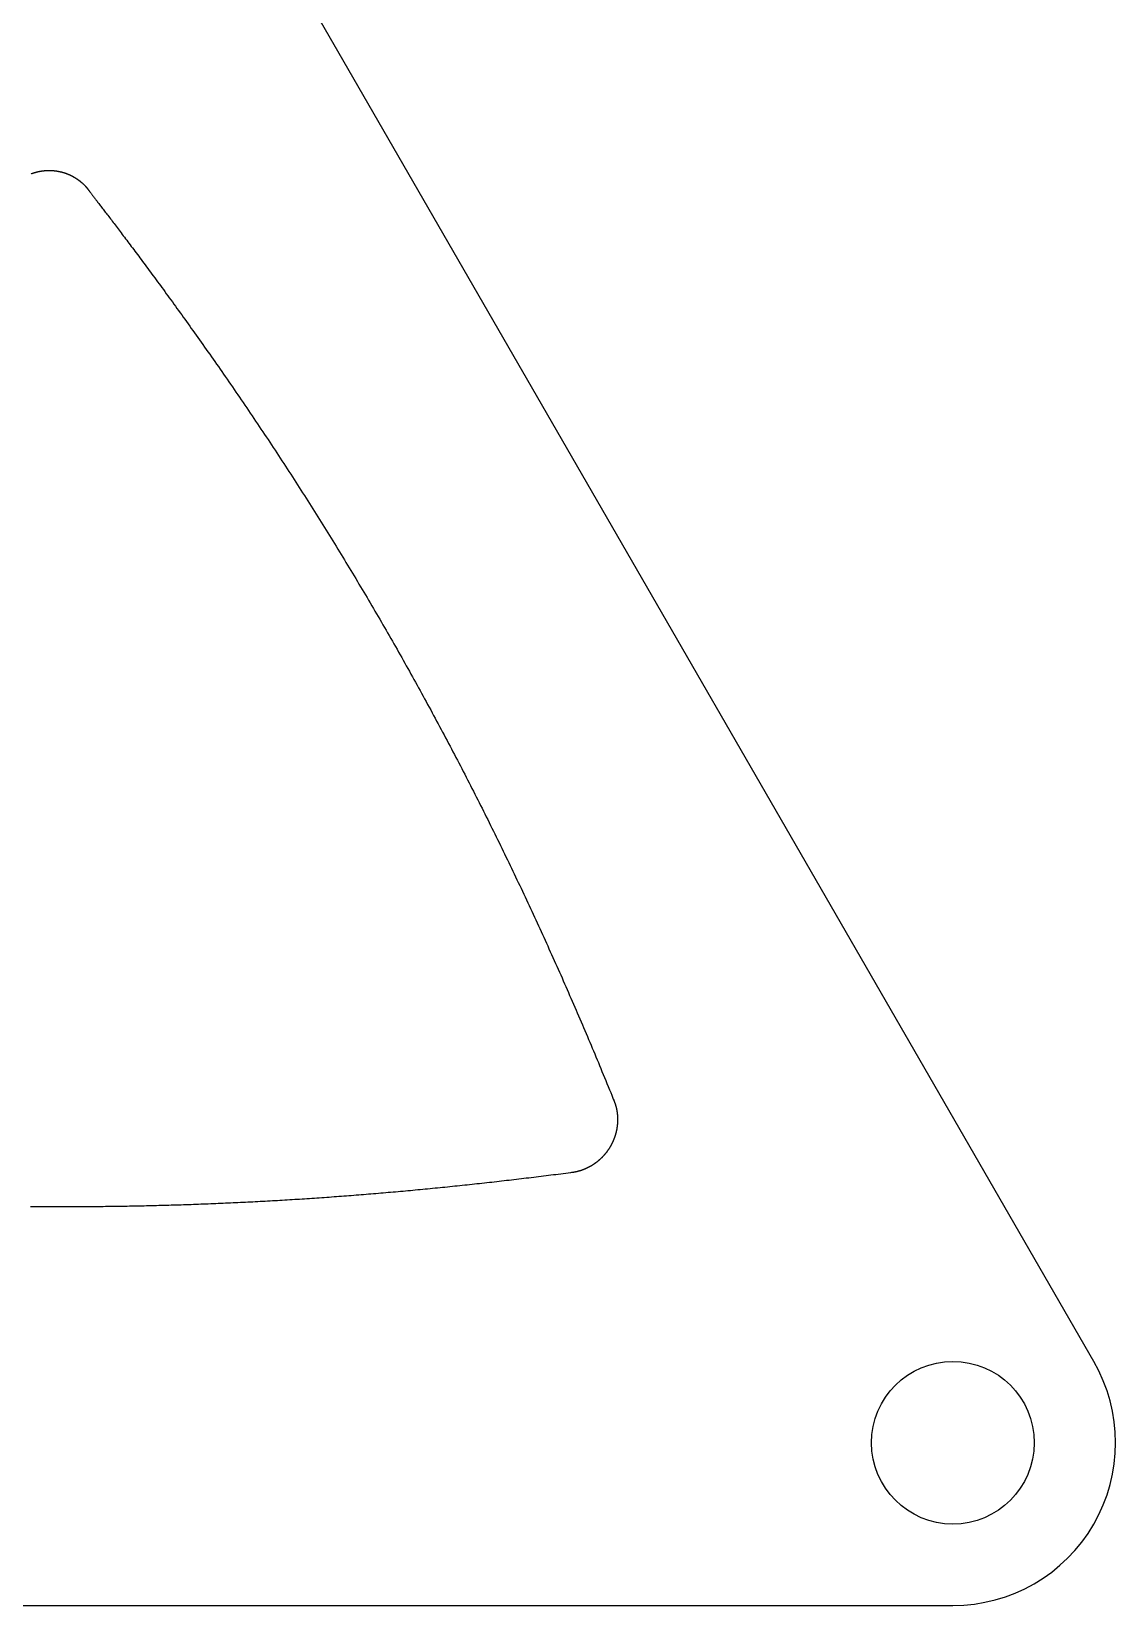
# Model space of a CAD drawing. Extents: x -3 to 136, y 0 to 121.
# Drawn here: x 116.34 to 136.33, y 0 to 29.01 of the extents above; entities that cross this region are included whole.
import ezdxf

# ---------------------------------------------------------------- set-up
doc = ezdxf.new("R2010")
doc.units = 0
doc.layers.get('0').update_dxf_attribs({"linetype": 'CONTINUOUS'})

msp = doc.modelspace()

# ---------------------------------------------------------------- linework, layer by layer
msp.add_lwpolyline([(69.26408, 119.9689, 0.57735027), (64.06792, 119.9689), (-2.59808, 4.5, 0.57735027), (0, 0), (133.332, 0, 0.57735027), (135.93008, 4.5)], format="xyb", close=True)
for points in [[(116.337, 26.3883, 0), (116.341, 26.3899, 0), (116.345, 26.3915, 0), (116.349, 26.393, 0), (116.353, 26.3945, 0), (116.358, 26.396, 0), (116.362, 26.3975, 0), (116.366, 26.3989, 0), (116.37, 26.4004, 0), (116.374, 26.4018, 0), (116.379, 26.4032, 0), (116.383, 26.4046, 0), (116.387, 26.4059, 0), (116.391, 26.4073, 0), (116.396, 26.4086, 0), (116.4, 26.4099, 0), (116.404, 26.4111, 0), (116.408, 26.4124, 0), (116.413, 26.4136, 0), (116.417, 26.4148, 0), (116.421, 26.416, 0), (116.426, 26.4172, 0), (116.43, 26.4183, 0), (116.434, 26.4195, 0), (116.438, 26.4206, 0), (116.443, 26.4216, 0), (116.447, 26.4227, 0), (116.451, 26.4238, 0), (116.456, 26.4248, 0), (116.46, 26.4258, 0), (116.465, 26.4268, 0), (116.469, 26.4277, 0), (116.473, 26.4287, 0), (116.478, 26.4296, 0), (116.482, 26.4305, 0), (116.486, 26.4314, 0), (116.491, 26.4322, 0), (116.495, 26.433, 0), (116.5, 26.4339, 0), (116.504, 26.4346, 0), (116.508, 26.4354, 0), (116.513, 26.4362, 0), (116.517, 26.4369, 0), (116.521, 26.4376, 0), (116.526, 26.4383, 0), (116.53, 26.4389, 0), (116.535, 26.4396, 0), (116.539, 26.4402, 0), (116.544, 26.4408, 0), (116.548, 26.4414, 0), (116.552, 26.4419, 0), (116.557, 26.4425, 0), (116.561, 26.443, 0), (116.566, 26.4435, 0), (116.57, 26.4439, 0), (116.575, 26.4444, 0), (116.579, 26.4448, 0), (116.583, 26.4452, 0), (116.588, 26.4456, 0), (116.592, 26.446, 0), (116.597, 26.4463, 0), (116.601, 26.4466, 0), (116.606, 26.4469, 0), (116.61, 26.4472, 0), (116.614, 26.4475, 0), (116.619, 26.4477, 0), (116.623, 26.4479, 0), (116.628, 26.4481, 0), (116.632, 26.4483, 0), (116.637, 26.4484, 0), (116.641, 26.4485, 0), (116.646, 26.4486, 0), (116.65, 26.4487, 0), (116.654, 26.4488, 0), (116.659, 26.4488, 0), (116.663, 26.4489, 0), (116.668, 26.4489, 0), (116.672, 26.4488, 0), (116.677, 26.4488, 0), (116.681, 26.4487, 0), (116.686, 26.4486, 0), (116.69, 26.4485, 0), (116.694, 26.4484, 0), (116.699, 26.4483, 0), (116.703, 26.4481, 0), (116.708, 26.4479, 0), (116.712, 26.4477, 0), (116.717, 26.4474, 0), (116.721, 26.4472, 0), (116.726, 26.4469, 0), (116.73, 26.4466, 0), (116.734, 26.4463, 0), (116.739, 26.4459, 0), (116.743, 26.4456, 0), (116.748, 26.4452, 0), (116.752, 26.4448, 0), (116.757, 26.4444, 0), (116.761, 26.4439, 0), (116.766, 26.4434, 0), (116.77, 26.4429, 0), (116.774, 26.4424, 0), (116.779, 26.4419, 0), (116.783, 26.4413, 0), (116.788, 26.4408, 0), (116.792, 26.4402, 0), (116.796, 26.4395, 0), (116.801, 26.4389, 0), (116.805, 26.4382, 0), (116.81, 26.4376, 0), (116.814, 26.4368, 0), (116.819, 26.4361, 0), (116.823, 26.4354, 0), (116.827, 26.4346, 0), (116.832, 26.4338, 0), (116.836, 26.433, 0), (116.841, 26.4322, 0), (116.845, 26.4313, 0), (116.849, 26.4304, 0), (116.854, 26.4295, 0), (116.858, 26.4286, 0), (116.862, 26.4277, 0), (116.867, 26.4267, 0), (116.871, 26.4257, 0), (116.875, 26.4247, 0), (116.88, 26.4237, 0), (116.884, 26.4227, 0), (116.888, 26.4216, 0), (116.893, 26.4205, 0), (116.897, 26.4194, 0), (116.901, 26.4183, 0), (116.906, 26.4171, 0), (116.91, 26.416, 0), (116.914, 26.4148, 0), (116.919, 26.4136, 0), (116.923, 26.4123, 0), (116.927, 26.4111, 0), (116.931, 26.4098, 0), (116.936, 26.4085, 0), (116.94, 26.4072, 0), (116.944, 26.4059, 0), (116.948, 26.4045, 0), (116.953, 26.4031, 0), (116.957, 26.4017, 0), (116.961, 26.4003, 0), (116.965, 26.3989, 0), (116.969, 26.3974, 0), (116.974, 26.396, 0), (116.978, 26.3945, 0), (116.982, 26.393, 0), (116.986, 26.3914, 0), (116.99, 26.3899, 0), (116.994, 26.3883, 0), (116.999, 26.3867, 0), (117.003, 26.3851, 0), (117.007, 26.3834, 0), (117.011, 26.3818, 0), (117.015, 26.3801, 0), (117.019, 26.3784, 0), (117.023, 26.3767, 0), (117.027, 26.3749, 0), (117.032, 26.3732, 0), (117.036, 26.3714, 0), (117.04, 26.3696, 0), (117.044, 26.3678, 0), (117.048, 26.3659, 0), (117.052, 26.3641, 0), (117.056, 26.3622, 0), (117.06, 26.3603, 0), (117.064, 26.3584, 0), (117.068, 26.3565, 0), (117.072, 26.3545, 0), (117.076, 26.3525, 0), (117.08, 26.3505, 0), (117.084, 26.3485, 0), (117.088, 26.3465, 0), (117.092, 26.3444, 0), (117.096, 26.3423, 0), (117.1, 26.3403, 0), (117.104, 26.3381, 0), (117.107, 26.336, 0), (117.111, 26.3339, 0), (117.115, 26.3317, 0), (117.119, 26.3295, 0), (117.123, 26.3273, 0), (117.127, 26.325, 0), (117.131, 26.3228, 0), (117.135, 26.3205, 0), (117.138, 26.3182, 0), (117.142, 26.3159, 0), (117.146, 26.3136, 0), (117.15, 26.3112, 0), (117.154, 26.3089, 0), (117.157, 26.3065, 0), (117.161, 26.3041, 0), (117.165, 26.3017, 0), (117.169, 26.2992, 0), (117.172, 26.2968, 0), (117.176, 26.2943, 0), (117.18, 26.2918, 0), (117.183, 26.2893, 0), (117.187, 26.2868, 0), (117.191, 26.2842, 0), (117.194, 26.2816, 0), (117.198, 26.2791, 0), (117.202, 26.2765, 0), (117.205, 26.2738, 0), (117.209, 26.2712, 0), (117.212, 26.2685, 0), (117.216, 26.2659, 0), (117.219, 26.2632, 0), (117.223, 26.2605, 0), (117.226, 26.2578, 0), (117.23, 26.255, 0), (117.233, 26.2523, 0), (117.237, 26.2495, 0), (117.24, 26.2467, 0), (117.244, 26.2439, 0), (117.247, 26.241, 0), (117.251, 26.2382, 0), (117.254, 26.2353, 0), (117.257, 26.2325, 0), (117.261, 26.2296, 0), (117.264, 26.2267, 0), (117.268, 26.2237, 0), (117.271, 26.2208, 0), (117.274, 26.2178, 0), (117.278, 26.2148, 0), (117.281, 26.2118, 0), (117.284, 26.2088, 0), (117.287, 26.2058, 0), (117.291, 26.2028, 0), (117.294, 26.1997, 0), (117.297, 26.1966, 0), (117.3, 26.1935, 0), (117.303, 26.1904, 0), (117.306, 26.1873, 0), (117.31, 26.1842, 0), (117.313, 26.181, 0), (117.316, 26.1778, 0), (117.319, 26.1746, 0), (117.322, 26.1714, 0), (117.325, 26.1682, 0), (117.328, 26.165, 0), (117.331, 26.1617, 0), (117.334, 26.1585, 0), (117.337, 26.1552, 0), (117.34, 26.1519, 0), (117.343, 26.1486, 0), (117.346, 26.1452, 0), (117.349, 26.1419, 0), (117.352, 26.1385, 0), (117.355, 26.1352, 0), (117.358, 26.1318, 0), (117.361, 26.1284, 0), (117.363, 26.1249, 0), (117.366, 26.1215, 0), (117.369, 26.118, 0), (117.372, 26.1146, 0), (117.375, 26.1111, 0), (117.377, 26.1076, 0), (117.38, 26.1041, 0), (117.383, 26.1006, 0), (117.385, 26.097, 0), (117.388, 26.0935, 0), (117.391, 26.0899, 0), (117.393, 26.0863, 0), (117.396, 26.0827, 0), (117.399, 26.0791, 0)], [(117.399, 26.0791, 0), (117.402, 26.0751, 0), (117.405, 26.0705, 0), (117.409, 26.0655, 0), (117.413, 26.06, 0), (117.417, 26.0541, 0), (117.422, 26.0476, 0), (117.427, 26.0407, 0), (117.433, 26.0333, 0), (117.439, 26.0254, 0), (117.445, 26.017, 0), (117.452, 26.0082, 0), (117.459, 25.9989, 0), (117.466, 25.9892, 0), (117.474, 25.979, 0), (117.482, 25.9683, 0), (117.491, 25.9572, 0), (117.5, 25.9456, 0), (117.509, 25.9335, 0), (117.519, 25.921, 0), (117.528, 25.9081, 0), (117.539, 25.8947, 0), (117.549, 25.8809, 0), (117.56, 25.8666, 0), (117.572, 25.8519, 0), (117.583, 25.8368, 0), (117.595, 25.8212, 0), (117.607, 25.8052, 0), (117.62, 25.7887, 0), (117.633, 25.7719, 0), (117.646, 25.7546, 0), (117.66, 25.7368, 0), (117.674, 25.7187, 0), (117.688, 25.7001, 0), (117.702, 25.6812, 0), (117.717, 25.6618, 0), (117.732, 25.642, 0), (117.748, 25.6218, 0), (117.764, 25.6011, 0), (117.78, 25.5801, 0), (117.796, 25.5587, 0), (117.813, 25.5369, 0), (117.829, 25.5146, 0), (117.847, 25.492, 0), (117.864, 25.469, 0), (117.882, 25.4456, 0), (117.9, 25.4218, 0), (117.918, 25.3976, 0), (117.937, 25.3731, 0), (117.956, 25.3481, 0), (117.975, 25.3228, 0), (117.995, 25.2971, 0), (118.014, 25.271, 0), (118.034, 25.2445, 0), (118.055, 25.2177, 0), (118.075, 25.1905, 0), (118.096, 25.163, 0), (118.117, 25.135, 0), (118.138, 25.1068, 0), (118.16, 25.0781, 0), (118.181, 25.0491, 0), (118.203, 25.0198, 0), (118.226, 24.99, 0), (118.248, 24.96, 0), (118.271, 24.9296, 0), (118.294, 24.8988, 0), (118.317, 24.8677, 0), (118.341, 24.8363, 0), (118.364, 24.8045, 0), (118.388, 24.7724, 0), (118.412, 24.7399, 0), (118.437, 24.7072, 0), (118.461, 24.6741, 0), (118.486, 24.6406, 0), (118.511, 24.6069, 0), (118.536, 24.5728, 0), (118.562, 24.5384, 0), (118.587, 24.5036, 0), (118.613, 24.4686, 0), (118.639, 24.4332, 0), (118.665, 24.3976, 0), (118.692, 24.3616, 0), (118.718, 24.3253, 0), (118.745, 24.2887, 0), (118.772, 24.2518, 0), (118.799, 24.2147, 0), (118.827, 24.1772, 0), (118.854, 24.1394, 0), (118.882, 24.1013, 0), (118.91, 24.0629, 0), (118.938, 24.0243, 0), (118.966, 23.9853, 0), (118.995, 23.9461, 0), (119.023, 23.9066, 0), (119.052, 23.8668, 0), (119.081, 23.8268, 0), (119.11, 23.7864, 0), (119.139, 23.7458, 0), (119.169, 23.7049, 0), (119.198, 23.6638, 0), (119.228, 23.6224, 0), (119.258, 23.5807, 0), (119.288, 23.5387, 0), (119.318, 23.4965, 0), (119.348, 23.4541, 0), (119.379, 23.4114, 0), (119.409, 23.3684, 0), (119.44, 23.3252, 0), (119.471, 23.2817, 0), (119.502, 23.238, 0), (119.533, 23.1941, 0), (119.564, 23.1499, 0), (119.595, 23.1054, 0), (119.627, 23.0608, 0), (119.658, 23.0159, 0), (119.69, 22.9707, 0), (119.722, 22.9254, 0), (119.754, 22.8798, 0), (119.786, 22.834, 0), (119.818, 22.7879, 0), (119.85, 22.7417, 0), (119.882, 22.6952, 0), (119.915, 22.6485, 0), (119.947, 22.6016, 0), (119.98, 22.5545, 0), (120.012, 22.5072, 0), (120.045, 22.4596, 0), (120.078, 22.4119, 0), (120.111, 22.364, 0), (120.144, 22.3158, 0), (120.177, 22.2675, 0), (120.21, 22.219, 0), (120.243, 22.1703, 0), (120.276, 22.1216, 0), (120.309, 22.0728, 0), (120.342, 22.0241, 0), (120.375, 21.9753, 0), (120.408, 21.9266, 0), (120.441, 21.8778, 0), (120.474, 21.8291, 0), (120.507, 21.7803, 0), (120.54, 21.7315, 0), (120.572, 21.6827, 0), (120.605, 21.6339, 0), (120.637, 21.585, 0), (120.67, 21.5362, 0), (120.702, 21.4873, 0), (120.735, 21.4385, 0), (120.767, 21.3896, 0), (120.799, 21.3407, 0), (120.832, 21.2918, 0), (120.864, 21.2429, 0), (120.896, 21.194, 0), (120.928, 21.145, 0), (120.96, 21.0961, 0), (120.992, 21.0471, 0), (121.024, 20.9981, 0), (121.056, 20.9491, 0), (121.088, 20.9001, 0), (121.12, 20.8511, 0), (121.151, 20.8021, 0), (121.183, 20.753, 0), (121.215, 20.704, 0), (121.246, 20.6549, 0), (121.278, 20.6058, 0), (121.309, 20.5567, 0), (121.341, 20.5075, 0), (121.372, 20.4584, 0), (121.403, 20.4092, 0), (121.435, 20.3601, 0), (121.466, 20.3109, 0), (121.497, 20.2616, 0), (121.528, 20.2124, 0), (121.559, 20.1632, 0), (121.59, 20.1139, 0), (121.621, 20.0646, 0), (121.652, 20.0153, 0), (121.683, 19.966, 0), (121.714, 19.9167, 0), (121.745, 19.8673, 0), (121.775, 19.8179, 0), (121.806, 19.7685, 0), (121.837, 19.7191, 0), (121.867, 19.6697, 0), (121.898, 19.6202, 0), (121.928, 19.5707, 0), (121.959, 19.5212, 0), (121.989, 19.4717, 0), (122.019, 19.4222, 0), (122.05, 19.3726, 0), (122.08, 19.3231, 0), (122.11, 19.2735, 0), (122.14, 19.2238, 0), (122.17, 19.1742, 0), (122.201, 19.1245, 0), (122.231, 19.0748, 0), (122.261, 19.0251, 0), (122.29, 18.9754, 0), (122.32, 18.9256, 0), (122.35, 18.8758, 0), (122.38, 18.826, 0), (122.41, 18.7762, 0), (122.439, 18.7264, 0), (122.469, 18.6765, 0), (122.499, 18.6266, 0), (122.528, 18.5767, 0), (122.558, 18.5267, 0), (122.587, 18.4767, 0), (122.617, 18.4267, 0), (122.646, 18.3767, 0), (122.675, 18.3267, 0), (122.704, 18.2766, 0), (122.734, 18.2265, 0), (122.763, 18.1763, 0), (122.792, 18.1262, 0), (122.821, 18.076, 0), (122.85, 18.0258, 0), (122.879, 17.9756, 0), (122.908, 17.9253, 0), (122.937, 17.875, 0), (122.966, 17.8247, 0), (122.995, 17.7743, 0), (123.024, 17.724, 0), (123.052, 17.6735, 0), (123.081, 17.6231, 0), (123.11, 17.5727, 0), (123.138, 17.5222, 0), (123.167, 17.4716, 0), (123.195, 17.4211, 0), (123.224, 17.3705, 0), (123.252, 17.3199, 0), (123.281, 17.2693, 0), (123.309, 17.2186, 0), (123.337, 17.1679, 0), (123.366, 17.1172, 0), (123.394, 17.0664, 0), (123.422, 17.0156, 0), (123.45, 16.9648, 0), (123.478, 16.9139, 0), (123.506, 16.863, 0), (123.534, 16.8121, 0), (123.562, 16.7611, 0), (123.59, 16.7102, 0), (123.618, 16.6591, 0), (123.646, 16.6081, 0), (123.674, 16.557, 0), (123.702, 16.5059, 0), (123.729, 16.4547, 0), (123.757, 16.4035, 0), (123.785, 16.3523, 0), (123.812, 16.301, 0), (123.84, 16.2498, 0), (123.867, 16.1984, 0), (123.895, 16.1471, 0), (123.922, 16.0957, 0), (123.95, 16.0442, 0), (123.977, 15.9928, 0), (124.004, 15.9413, 0), (124.032, 15.8897, 0), (124.059, 15.8381, 0), (124.086, 15.7865, 0), (124.113, 15.7349, 0), (124.14, 15.6832, 0), (124.168, 15.6315, 0), (124.195, 15.5797, 0), (124.222, 15.5279, 0), (124.249, 15.4761, 0), (124.276, 15.4242, 0), (124.302, 15.3723, 0), (124.329, 15.3203, 0), (124.356, 15.2683, 0), (124.383, 15.2163, 0), (124.41, 15.1642, 0), (124.436, 15.1121, 0), (124.463, 15.06, 0), (124.49, 15.0078, 0), (124.516, 14.9556, 0), (124.543, 14.9033, 0), (124.569, 14.851, 0), (124.596, 14.7986, 0), (124.622, 14.7462, 0), (124.649, 14.6938, 0), (124.675, 14.6413, 0), (124.701, 14.5888, 0), (124.728, 14.5363, 0), (124.754, 14.4837, 0), (124.78, 14.431, 0), (124.806, 14.3784, 0), (124.832, 14.3258, 0), (124.858, 14.2731, 0), (124.884, 14.2205, 0), (124.91, 14.1678, 0), (124.936, 14.1152, 0), (124.962, 14.0625, 0), (124.988, 14.0098, 0), (125.014, 13.9571, 0), (125.039, 13.9044, 0), (125.065, 13.8517, 0), (125.09, 13.7989, 0), (125.116, 13.7462, 0), (125.141, 13.6935, 0), (125.167, 13.6407, 0), (125.192, 13.5879, 0), (125.218, 13.5351, 0), (125.243, 13.4823, 0), (125.268, 13.4295, 0), (125.293, 13.3766, 0), (125.318, 13.3238, 0), (125.344, 13.2709, 0), (125.369, 13.218, 0), (125.394, 13.1651, 0), (125.419, 13.1122, 0), (125.444, 13.0592, 0), (125.468, 13.0063, 0), (125.493, 12.9533, 0), (125.518, 12.9003, 0), (125.543, 12.8473, 0), (125.567, 12.7943, 0), (125.592, 12.7412, 0), (125.617, 12.6881, 0), (125.641, 12.635, 0), (125.666, 12.5819, 0), (125.69, 12.5287, 0), (125.715, 12.4756, 0), (125.739, 12.4224, 0), (125.763, 12.3692, 0), (125.788, 12.3159, 0), (125.812, 12.2626, 0), (125.836, 12.2093, 0), (125.86, 12.156, 0), (125.884, 12.1027, 0), (125.908, 12.0493, 0), (125.933, 11.9959, 0), (125.957, 11.9425, 0), (125.98, 11.889, 0), (126.004, 11.8355, 0), (126.028, 11.782, 0), (126.052, 11.7285, 0), (126.076, 11.6749, 0), (126.1, 11.6213, 0), (126.124, 11.5677, 0), (126.147, 11.514, 0), (126.171, 11.4603, 0), (126.195, 11.4066, 0), (126.218, 11.3528, 0), (126.242, 11.299, 0), (126.265, 11.2452, 0), (126.289, 11.1913, 0), (126.312, 11.1374, 0), (126.336, 11.0835, 0), (126.359, 11.0295, 0), (126.382, 10.9755, 0), (126.406, 10.9215, 0), (126.429, 10.8674, 0), (126.452, 10.8133, 0), (126.476, 10.7592, 0), (126.499, 10.705, 0), (126.522, 10.6507, 0), (126.545, 10.5965, 0), (126.568, 10.5422, 0), (126.591, 10.488, 0), (126.614, 10.4341, 0), (126.637, 10.3804, 0), (126.659, 10.3269, 0), (126.682, 10.2735, 0), (126.704, 10.2201, 0), (126.727, 10.1667, 0), (126.749, 10.1133, 0), (126.771, 10.0598, 0), (126.794, 10.0061, 0), (126.816, 9.95214, 0), (126.839, 9.89795, 0), (126.861, 9.84343, 0), (126.884, 9.78852, 0), (126.907, 9.73318, 0), (126.93, 9.67735, 0), (126.953, 9.62097, 0), (126.976, 9.56399, 0), (127, 9.50637, 0), (127.022, 9.45228, 0), (127.041, 9.40546, 0), (127.057, 9.36615, 0), (127.07, 9.33457, 0), (127.08, 9.31096, 0)], [(127.08, 9.31096, 0), (127.082, 9.30666, 0), (127.083, 9.30236, 0), (127.085, 9.29805, 0), (127.087, 9.29373, 0), (127.088, 9.2894, 0), (127.09, 9.28507, 0), (127.092, 9.28072, 0), (127.093, 9.27637, 0), (127.095, 9.27202, 0), (127.096, 9.26765, 0), (127.098, 9.26328, 0), (127.099, 9.2589, 0), (127.101, 9.25451, 0), (127.102, 9.25012, 0), (127.104, 9.24571, 0), (127.105, 9.24131, 0), (127.106, 9.23689, 0), (127.108, 9.23247, 0), (127.109, 9.22804, 0), (127.111, 9.22361, 0), (127.112, 9.21917, 0), (127.113, 9.21472, 0), (127.114, 9.21026, 0), (127.116, 9.2058, 0), (127.117, 9.20134, 0), (127.118, 9.19687, 0), (127.119, 9.19239, 0), (127.12, 9.18791, 0), (127.121, 9.18342, 0), (127.123, 9.17892, 0), (127.124, 9.17442, 0), (127.125, 9.16992, 0), (127.126, 9.16541, 0), (127.127, 9.16089, 0), (127.128, 9.15637, 0), (127.129, 9.15184, 0), (127.13, 9.14731, 0), (127.131, 9.14278, 0), (127.131, 9.13824, 0), (127.132, 9.13369, 0), (127.133, 9.12914, 0), (127.134, 9.12459, 0), (127.135, 9.12003, 0), (127.136, 9.11547, 0), (127.136, 9.1109, 0), (127.137, 9.10633, 0), (127.138, 9.10176, 0), (127.139, 9.09718, 0), (127.139, 9.0926, 0), (127.14, 9.08801, 0), (127.14, 9.08342, 0), (127.141, 9.07883, 0), (127.142, 9.07423, 0), (127.142, 9.06963, 0), (127.143, 9.06503, 0), (127.143, 9.06042, 0), (127.144, 9.05581, 0), (127.144, 9.0512, 0), (127.145, 9.04659, 0), (127.145, 9.04197, 0), (127.146, 9.03735, 0), (127.146, 9.03273, 0), (127.146, 9.0281, 0), (127.147, 9.02347, 0), (127.147, 9.01884, 0), (127.147, 9.01421, 0), (127.148, 9.00958, 0), (127.148, 9.00494, 0), (127.148, 9.0003, 0), (127.148, 8.99567, 0), (127.148, 8.99103, 0), (127.149, 8.98639, 0), (127.149, 8.98175, 0), (127.149, 8.97711, 0), (127.149, 8.97248, 0), (127.149, 8.96784, 0), (127.149, 8.9632, 0), (127.149, 8.95856, 0), (127.149, 8.95393, 0), (127.149, 8.94929, 0), (127.149, 8.94465, 0), (127.149, 8.94002, 0), (127.149, 8.93538, 0), (127.149, 8.93075, 0), (127.149, 8.92612, 0), (127.148, 8.92149, 0), (127.148, 8.91685, 0), (127.148, 8.91223, 0), (127.148, 8.9076, 0), (127.148, 8.90297, 0), (127.147, 8.89834, 0), (127.147, 8.89372, 0), (127.147, 8.8891, 0), (127.146, 8.88448, 0), (127.146, 8.87986, 0), (127.146, 8.87524, 0), (127.145, 8.87063, 0), (127.145, 8.86601, 0), (127.144, 8.8614, 0), (127.144, 8.85679, 0), (127.143, 8.85219, 0), (127.143, 8.84758, 0), (127.142, 8.84298, 0), (127.142, 8.83838, 0), (127.141, 8.83378, 0), (127.141, 8.82919, 0), (127.14, 8.8246, 0), (127.139, 8.82001, 0), (127.139, 8.81542, 0), (127.138, 8.81084, 0), (127.137, 8.80626, 0), (127.137, 8.80168, 0), (127.136, 8.79711, 0), (127.135, 8.79254, 0), (127.134, 8.78797, 0), (127.134, 8.78341, 0), (127.133, 8.77885, 0), (127.132, 8.77429, 0), (127.131, 8.76974, 0), (127.13, 8.76519, 0), (127.129, 8.76064, 0), (127.128, 8.7561, 0), (127.127, 8.75157, 0), (127.126, 8.74703, 0), (127.125, 8.7425, 0), (127.124, 8.73798, 0), (127.123, 8.73346, 0), (127.122, 8.72894, 0), (127.121, 8.72443, 0), (127.12, 8.71993, 0), (127.119, 8.71542, 0), (127.118, 8.71093, 0), (127.117, 8.70644, 0), (127.115, 8.70195, 0), (127.114, 8.69747, 0), (127.113, 8.69299, 0), (127.112, 8.68852, 0), (127.11, 8.68405, 0), (127.109, 8.67959, 0), (127.108, 8.67514, 0), (127.106, 8.67069, 0), (127.105, 8.66625, 0), (127.104, 8.66182, 0), (127.102, 8.65739, 0), (127.101, 8.65297, 0), (127.099, 8.64856, 0), (127.098, 8.64416, 0), (127.097, 8.63976, 0), (127.095, 8.63537, 0), (127.094, 8.63099, 0), (127.092, 8.62661, 0), (127.09, 8.62225, 0), (127.089, 8.61789, 0), (127.087, 8.61354, 0), (127.086, 8.6092, 0), (127.084, 8.60486, 0), (127.082, 8.60054, 0), (127.081, 8.59622, 0), (127.079, 8.59191, 0), (127.077, 8.58761, 0), (127.075, 8.58331, 0), (127.074, 8.57903, 0), (127.072, 8.57475, 0), (127.07, 8.57048, 0), (127.068, 8.56623, 0), (127.066, 8.56197, 0), (127.065, 8.55773, 0), (127.063, 8.5535, 0), (127.061, 8.54928, 0), (127.059, 8.54506, 0), (127.057, 8.54086, 0), (127.055, 8.53666, 0), (127.053, 8.53247, 0), (127.051, 8.52829, 0), (127.049, 8.52413, 0), (127.047, 8.51997, 0), (127.045, 8.51582, 0), (127.043, 8.51168, 0), (127.041, 8.50755, 0), (127.039, 8.50342, 0), (127.037, 8.49931, 0), (127.034, 8.49521, 0), (127.032, 8.49112, 0), (127.03, 8.48704, 0), (127.028, 8.48297, 0), (127.026, 8.47891, 0), (127.023, 8.47486, 0), (127.021, 8.47082, 0), (127.019, 8.46679, 0), (127.017, 8.46277, 0), (127.014, 8.45876, 0), (127.012, 8.45476, 0), (127.009, 8.45077, 0), (127.007, 8.44679, 0), (127.005, 8.44283, 0), (127.002, 8.43887, 0), (127, 8.43493, 0), (126.997, 8.43099, 0), (126.995, 8.42707, 0), (126.992, 8.42316, 0), (126.99, 8.41926, 0), (126.987, 8.41537, 0), (126.985, 8.41149, 0), (126.982, 8.40763, 0), (126.98, 8.40377, 0), (126.977, 8.39993, 0), (126.975, 8.3961, 0), (126.972, 8.39228, 0), (126.969, 8.38847, 0), (126.967, 8.38467, 0), (126.964, 8.38089, 0), (126.961, 8.37712, 0), (126.959, 8.37336, 0), (126.956, 8.36961, 0), (126.953, 8.36587, 0), (126.95, 8.36215, 0), (126.948, 8.35844, 0), (126.945, 8.35474, 0), (126.942, 8.35105, 0), (126.939, 8.34738, 0), (126.936, 8.34372, 0), (126.933, 8.34007, 0), (126.93, 8.33643, 0), (126.927, 8.33281, 0), (126.925, 8.3292, 0), (126.922, 8.32561, 0), (126.919, 8.32203, 0), (126.916, 8.31847, 0), (126.913, 8.31492, 0), (126.91, 8.31138, 0), (126.907, 8.30786, 0), (126.904, 8.30435, 0), (126.901, 8.30086, 0), (126.898, 8.29738, 0), (126.894, 8.29392, 0), (126.891, 8.29047, 0), (126.888, 8.28704, 0), (126.885, 8.28362, 0), (126.882, 8.28022, 0), (126.879, 8.27683, 0), (126.876, 8.27346, 0), (126.872, 8.2701, 0), (126.869, 8.26676, 0), (126.866, 8.26343, 0), (126.863, 8.26012, 0), (126.859, 8.25682, 0), (126.856, 8.25354, 0), (126.853, 8.25028, 0), (126.85, 8.24703, 0), (126.846, 8.24379, 0), (126.843, 8.24057, 0), (126.84, 8.23737, 0), (126.836, 8.23418, 0), (126.833, 8.23101, 0), (126.829, 8.22786, 0), (126.826, 8.22472, 0), (126.823, 8.22159, 0), (126.819, 8.21849, 0), (126.816, 8.2154, 0), (126.812, 8.21232, 0), (126.809, 8.20926, 0), (126.805, 8.20622, 0), (126.802, 8.2032, 0), (126.798, 8.20019, 0), (126.795, 8.19719, 0), (126.791, 8.19422, 0), (126.788, 8.19126, 0), (126.784, 8.18831, 0), (126.781, 8.18539, 0), (126.777, 8.18248, 0), (126.773, 8.17959, 0), (126.77, 8.17671, 0), (126.766, 8.17385, 0), (126.762, 8.17101, 0), (126.759, 8.16819, 0), (126.755, 8.16538, 0), (126.751, 8.16259, 0), (126.748, 8.15982, 0), (126.744, 8.15706, 0), (126.74, 8.15432, 0), (126.736, 8.1516, 0), (126.733, 8.1489, 0), (126.729, 8.14621, 0), (126.725, 8.14355, 0), (126.721, 8.1409, 0), (126.718, 8.13826, 0), (126.714, 8.13565, 0), (126.71, 8.13305, 0), (126.706, 8.13047, 0), (126.702, 8.12791, 0), (126.698, 8.12537, 0), (126.694, 8.12285, 0), (126.691, 8.12034, 0), (126.687, 8.11785, 0), (126.683, 8.11538, 0), (126.679, 8.11293, 0), (126.675, 8.1105, 0), (126.671, 8.10808, 0), (126.667, 8.10568, 0), (126.663, 8.10331, 0), (126.659, 8.10095, 0), (126.655, 8.09861, 0), (126.651, 8.09629, 0), (126.647, 8.09398, 0), (126.643, 8.0917, 0), (126.639, 8.08944, 0), (126.635, 8.08719, 0), (126.631, 8.08497, 0), (126.627, 8.08276, 0), (126.622, 8.08058, 0), (126.618, 8.07841, 0), (126.614, 8.07627, 0), (126.61, 8.07414, 0), (126.606, 8.07204, 0), (126.602, 8.06995, 0), (126.598, 8.06789, 0), (126.593, 8.06584, 0), (126.589, 8.06382, 0), (126.585, 8.06182, 0), (126.581, 8.05983, 0), (126.577, 8.05787, 0), (126.573, 8.05593, 0), (126.568, 8.05401, 0), (126.564, 8.05211, 0), (126.56, 8.05023, 0), (126.556, 8.04837, 0), (126.551, 8.04653, 0), (126.547, 8.04471, 0), (126.543, 8.04291, 0), (126.539, 8.04114, 0), (126.534, 8.03938, 0), (126.53, 8.03765, 0), (126.526, 8.03593, 0), (126.521, 8.03424, 0), (126.517, 8.03257, 0), (126.513, 8.03092, 0), (126.508, 8.02929, 0), (126.504, 8.02768, 0), (126.5, 8.02609, 0), (126.495, 8.02453, 0), (126.491, 8.02299, 0), (126.487, 8.02146, 0), (126.482, 8.01996, 0), (126.478, 8.01848, 0), (126.474, 8.01702, 0), (126.469, 8.01559, 0), (126.465, 8.01417, 0), (126.46, 8.01278, 0), (126.456, 8.01141, 0), (126.452, 8.01006, 0), (126.447, 8.00873, 0), (126.443, 8.00742, 0), (126.438, 8.00614, 0), (126.434, 8.00487, 0), (126.429, 8.00363, 0), (126.425, 8.00242, 0), (126.42, 8.00122, 0), (126.416, 8.00005, 0), (126.411, 7.99889, 0), (126.407, 7.99776, 0), (126.402, 7.99666, 0), (126.398, 7.99557, 0), (126.393, 7.99451, 0), (126.389, 7.99347, 0), (126.384, 7.99245, 0), (126.38, 7.99145, 0), (126.375, 7.99048, 0), (126.371, 7.98953, 0), (126.366, 7.9886, 0), (126.362, 7.98769, 0), (126.357, 7.98681, 0), (126.353, 7.98595, 0), (126.348, 7.98511, 0), (126.344, 7.9843, 0), (126.339, 7.98351, 0), (126.334, 7.98274, 0), (126.33, 7.98199, 0), (126.325, 7.98127, 0), (126.321, 7.98057, 0), (126.316, 7.97989, 0), (126.312, 7.97924, 0), (126.307, 7.97861, 0), (126.302, 7.978, 0)], [(126.302, 7.978, 0), (126.278, 7.97481, 0), (126.239, 7.96974, 0), (126.193, 7.96382, 0), (126.147, 7.95797, 0), (126.102, 7.95217, 0), (126.056, 7.94635, 0), (126.011, 7.94056, 0), (125.965, 7.9348, 0), (125.92, 7.92907, 0), (125.874, 7.92337, 0), (125.829, 7.9177, 0), (125.784, 7.91206, 0), (125.738, 7.90644, 0), (125.693, 7.90084, 0), (125.647, 7.89527, 0), (125.602, 7.88971, 0), (125.557, 7.88418, 0), (125.511, 7.87867, 0), (125.466, 7.87319, 0), (125.42, 7.86774, 0), (125.375, 7.86231, 0), (125.329, 7.85691, 0), (125.284, 7.85154, 0), (125.238, 7.84619, 0), (125.193, 7.84087, 0), (125.147, 7.83557, 0), (125.102, 7.8303, 0), (125.056, 7.82506, 0), (125.011, 7.81984, 0), (124.966, 7.81465, 0), (124.92, 7.80949, 0), (124.875, 7.80435, 0), (124.829, 7.79924, 0), (124.784, 7.79415, 0), (124.738, 7.78909, 0), (124.693, 7.78406, 0), (124.647, 7.77906, 0), (124.602, 7.77408, 0), (124.556, 7.76912, 0), (124.511, 7.7642, 0), (124.466, 7.7593, 0), (124.42, 7.75442, 0), (124.375, 7.74957, 0), (124.329, 7.74475, 0), (124.284, 7.73996, 0), (124.238, 7.73519, 0), (124.193, 7.73045, 0), (124.147, 7.72573, 0), (124.102, 7.72104, 0), (124.056, 7.71638, 0), (124.01, 7.71175, 0), (123.965, 7.70714, 0), (123.919, 7.70256, 0), (123.874, 7.69801, 0), (123.828, 7.69349, 0), (123.783, 7.68899, 0), (123.737, 7.68453, 0), (123.692, 7.68009, 0), (123.646, 7.67568, 0), (123.601, 7.6713, 0), (123.555, 7.66695, 0), (123.51, 7.66262, 0), (123.464, 7.65833, 0), (123.419, 7.65406, 0), (123.373, 7.64982, 0), (123.328, 7.64561, 0), (123.283, 7.64143, 0), (123.237, 7.63728, 0), (123.192, 7.63315, 0), (123.146, 7.62906, 0), (123.101, 7.62499, 0), (123.055, 7.62095, 0), (123.01, 7.61694, 0), (122.964, 7.61296, 0), (122.919, 7.60901, 0), (122.874, 7.60508, 0), (122.828, 7.60119, 0), (122.783, 7.59732, 0), (122.737, 7.59348, 0), (122.692, 7.58967, 0), (122.646, 7.58589, 0), (122.601, 7.58214, 0), (122.556, 7.57842, 0), (122.51, 7.57473, 0), (122.465, 7.57106, 0), (122.419, 7.56742, 0), (122.374, 7.56382, 0), (122.329, 7.56024, 0), (122.283, 7.55669, 0), (122.238, 7.55317, 0), (122.192, 7.54968, 0), (122.147, 7.54621, 0), (122.102, 7.54278, 0), (122.056, 7.53938, 0), (122.011, 7.536, 0), (121.965, 7.53266, 0), (121.92, 7.52934, 0), (121.875, 7.52605, 0), (121.829, 7.52279, 0), (121.784, 7.51956, 0), (121.738, 7.51636, 0), (121.693, 7.51319, 0), (121.648, 7.51005, 0), (121.602, 7.50693, 0), (121.557, 7.50385, 0), (121.511, 7.5008, 0), (121.466, 7.49777, 0), (121.421, 7.49477, 0), (121.375, 7.49181, 0), (121.33, 7.48887, 0), (121.284, 7.48596, 0), (121.239, 7.48308, 0), (121.194, 7.48023, 0), (121.148, 7.47742, 0), (121.103, 7.47463, 0), (121.057, 7.47186, 0), (121.012, 7.46913, 0), (120.966, 7.46643, 0), (120.921, 7.46376, 0), (120.876, 7.46112, 0), (120.83, 7.4585, 0), (120.785, 7.45592, 0), (120.739, 7.45337, 0), (120.694, 7.45084, 0), (120.648, 7.44835, 0), (120.603, 7.44588, 0), (120.557, 7.44345, 0), (120.512, 7.44104, 0), (120.467, 7.43866, 0), (120.421, 7.43632, 0), (120.376, 7.434, 0), (120.33, 7.43172, 0), (120.285, 7.42946, 0), (120.239, 7.42723, 0), (120.194, 7.42503, 0), (120.148, 7.42287, 0), (120.103, 7.42073, 0), (120.057, 7.41862, 0), (120.012, 7.41654, 0), (119.966, 7.4145, 0), (119.92, 7.41248, 0), (119.875, 7.41049, 0), (119.829, 7.40853, 0), (119.784, 7.40661, 0), (119.738, 7.40471, 0), (119.693, 7.40284, 0), (119.647, 7.401, 0), (119.601, 7.3992, 0), (119.556, 7.39742, 0), (119.51, 7.39567, 0), (119.465, 7.39395, 0), (119.419, 7.39227, 0), (119.373, 7.39061, 0), (119.328, 7.38898, 0), (119.282, 7.38739, 0), (119.237, 7.38582, 0), (119.191, 7.38428, 0), (119.145, 7.38278, 0), (119.1, 7.3813, 0), (119.054, 7.37986, 0), (119.008, 7.37844, 0), (118.963, 7.37706, 0), (118.917, 7.37571, 0), (118.871, 7.3744, 0), (118.826, 7.37311, 0), (118.781, 7.37186, 0), (118.735, 7.37063, 0), (118.69, 7.36944, 0), (118.645, 7.36828, 0), (118.599, 7.36716, 0), (118.554, 7.36606, 0), (118.509, 7.36499, 0), (118.464, 7.36396, 0), (118.419, 7.36296, 0), (118.374, 7.36198, 0), (118.329, 7.36104, 0), (118.284, 7.36013, 0), (118.24, 7.35925, 0), (118.195, 7.3584, 0), (118.15, 7.35758, 0), (118.106, 7.35679, 0), (118.061, 7.35604, 0), (118.017, 7.35531, 0), (117.972, 7.35461, 0), (117.928, 7.35394, 0), (117.883, 7.3533, 0), (117.839, 7.35269, 0), (117.795, 7.35211, 0), (117.751, 7.35156, 0), (117.706, 7.35104, 0), (117.662, 7.35055, 0), (117.618, 7.35009, 0), (117.574, 7.34965, 0), (117.53, 7.34925, 0), (117.486, 7.34887, 0), (117.442, 7.34853, 0), (117.399, 7.34821, 0), (117.355, 7.34792, 0), (117.311, 7.34766, 0), (117.268, 7.34743, 0), (117.224, 7.34722, 0), (117.18, 7.34705, 0), (117.137, 7.3469, 0), (117.094, 7.34678, 0), (117.05, 7.34669, 0), (117.007, 7.34663, 0), (116.964, 7.34659, 0), (116.92, 7.34658, 0), (116.877, 7.3466, 0), (116.834, 7.34665, 0), (116.791, 7.34672, 0), (116.748, 7.34682, 0), (116.705, 7.34695, 0), (116.662, 7.3471, 0), (116.619, 7.34729, 0), (116.576, 7.34749, 0), (116.534, 7.34773, 0), (116.491, 7.34799, 0), (116.448, 7.34828, 0), (116.406, 7.3486, 0), (116.363, 7.34894, 0), (116.321, 7.3493, 0)]]:
    msp.add_polyline3d(points)
msp.add_circle((133.332, 3), 1.5)

doc.saveas('drawing.dxf')
